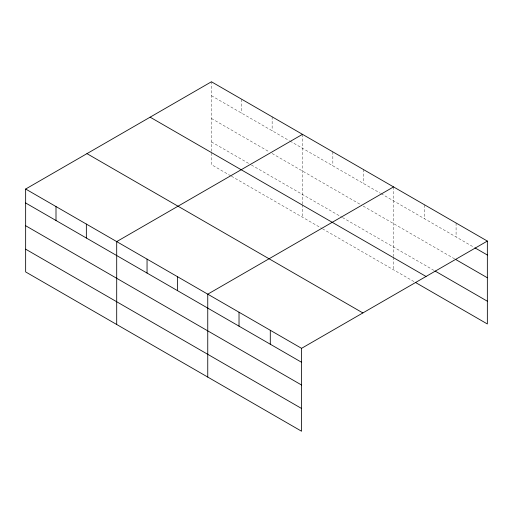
<?xml version="1.0" encoding="UTF-8"?>
<svg xmlns="http://www.w3.org/2000/svg" width="513" height="513" viewBox="0 0 513 513"><rect width="100%" height="100%" fill="white"/><g stroke="black" fill="none" stroke-linecap="round" stroke-linejoin="round"><path stroke-width="0.38" stroke-dasharray="2.56 1.92" d="M211.439 151.329L211.439 81.772M211.439 95.713L289.383 140.716M290.069 141.113L380.434 193.279M381.121 193.683L474.435 247.555M211.439 118.471L269.376 151.919M272.14 153.515L361.806 205.283M363.191 206.079L454.723 258.924M211.439 141.915L250.754 164.615M251.447 165.013L341.805 217.179M342.498 217.576L434.325 270.595M230.747 175.818L211.439 164.667L211.439 152.111M231.44 176.215L321.805 228.388M322.491 228.785L413.933 281.579M456.083 223.014L456.083 236.955M424.809 204.963L424.809 218.904M393.542 186.912L393.542 256.462M393.542 257.25L393.542 269.806M363.191 169.386L363.191 183.327M332.841 151.861L332.841 165.802M302.49 134.342L302.49 203.898M302.49 204.681L302.49 217.236M272.14 116.817L272.14 130.757M241.79 99.298L241.79 113.238"/><path stroke-width="0.77" d="M25.65 189.034L301.561 348.333L301.561 431.228L25.65 271.928L25.65 189.034L211.439 81.772L487.35 241.072L487.35 323.966L415.293 282.362M302.49 134.342L116.701 241.604L116.701 324.498M393.542 186.912L207.752 294.173L207.752 377.068M301.561 348.333L487.35 241.072M475.115 247.946L487.35 255.012M456.083 259.713L487.35 277.764M435.005 270.992L487.35 301.208M150.129 117.169L426.04 276.469M86.96 153.637L362.871 312.936M25.65 202.975L301.561 362.274M25.65 225.733L301.561 385.026M25.65 249.177L301.561 408.47M270.293 330.276L270.293 344.217M239.026 312.225L239.026 326.165M177.402 276.648L177.402 290.589M147.051 259.123L147.051 273.063M86.351 224.078L86.351 238.019M56 206.559L56 220.5"/></g></svg>
